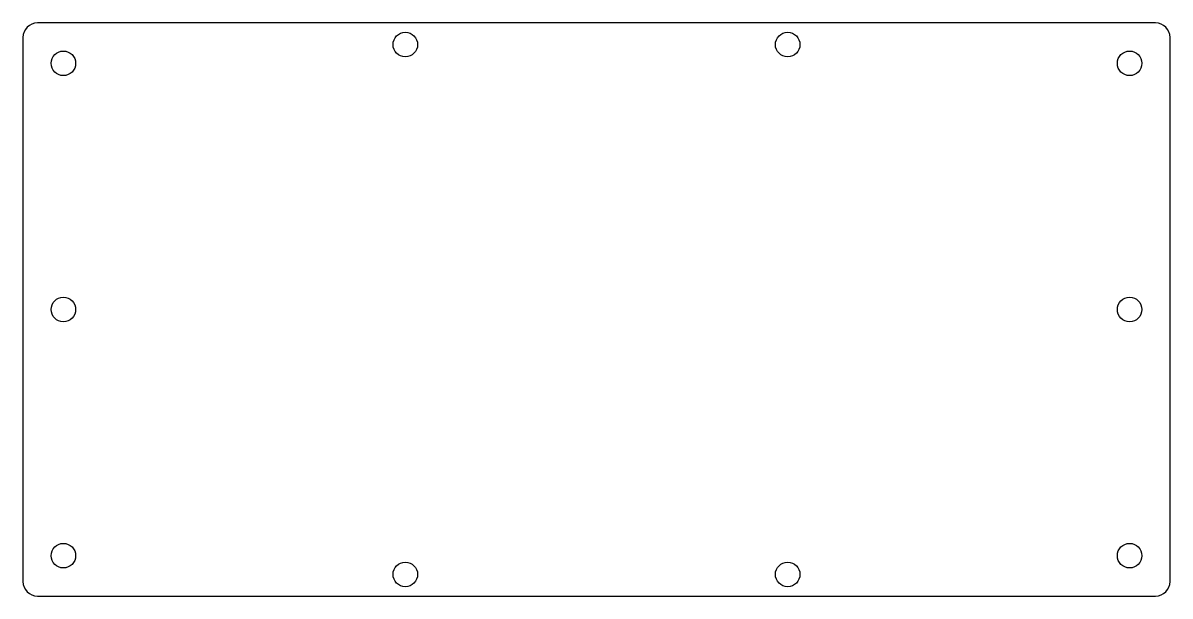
# Model space of a CAD drawing. Header units: millimetres. Extents: x 30 to 427, y 61 to 260.
import ezdxf

# ---------------------------------------------------------------- set-up
doc = ezdxf.new("R2010")
doc.units = ezdxf.units.MM
doc.header["$MEASUREMENT"] = 0

msp = doc.modelspace()

# ---------------------------------------------------------------- linework, layer by layer
msp.add_lwpolyline([(422.2, 61.2, 0.414214), (427.2, 66.2), (427.2, 254.8, 0.414214), (422.2, 259.8), (35, 259.8, 0.414214), (30, 254.8), (30, 66.2, 0.414214), (35, 61.2)], format="xyb", close=True)
for centre in [(162.4, 252.3), (294.8, 252.3), (44, 245.8), (413.2, 245.8), (44, 160.5), (413.2, 160.5), (44, 75.2), (413.2, 75.2), (162.4, 68.7), (294.8, 68.7)]:
    msp.add_circle(centre, 4.25)

doc.saveas('drawing.dxf')
